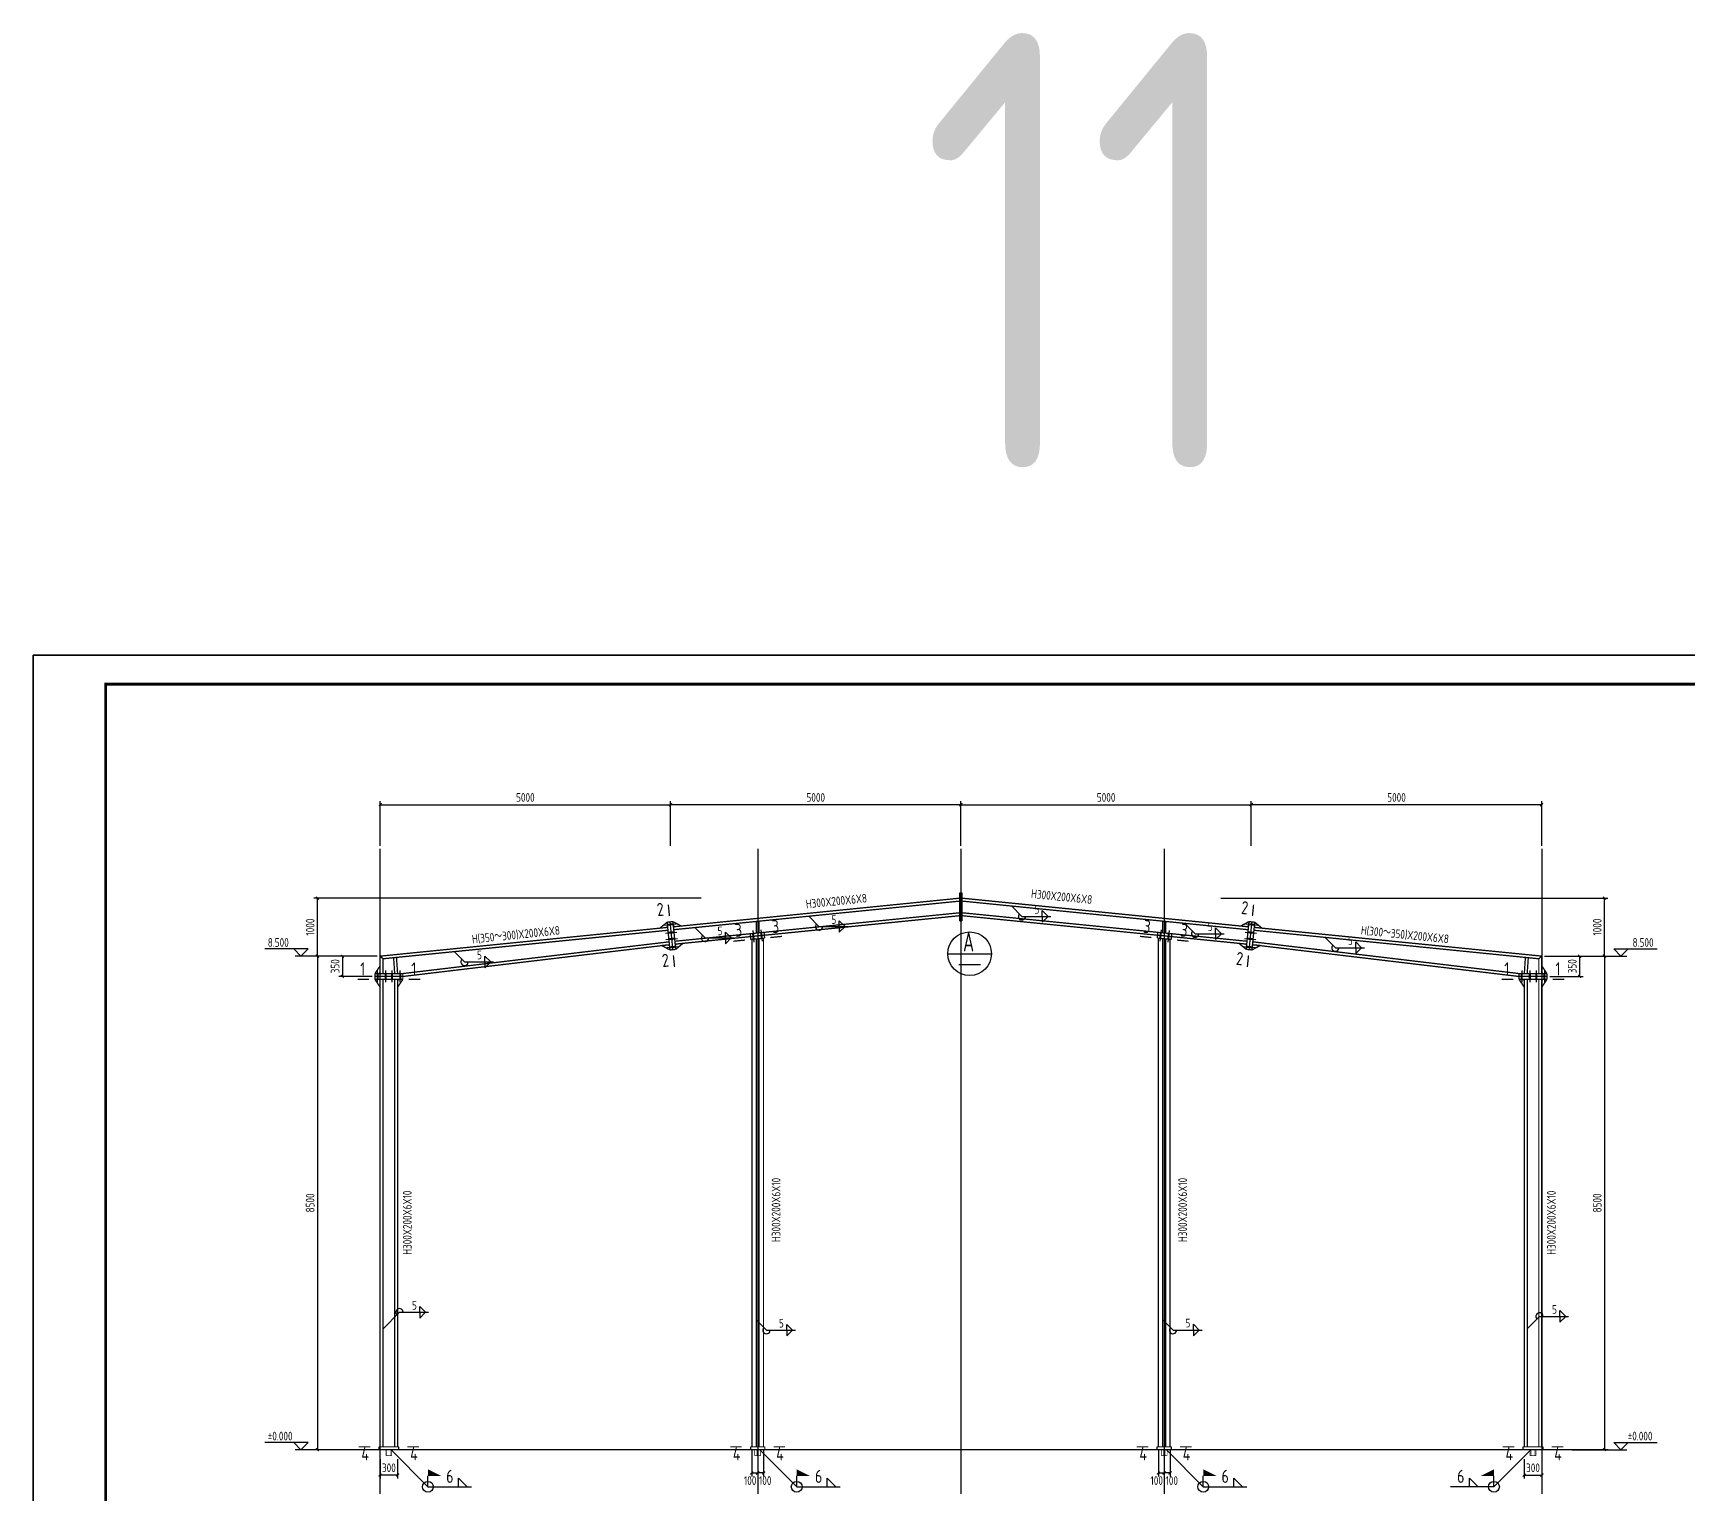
# Model space of a CAD drawing. Header units: millimetres. Extents: x 866561 to 876967, y 40200 to 44891.
# Drawn here: x 876106 to 876676, y 40513 to 41016 of the extents above; entities that cross this region are included whole.
import ezdxf
from ezdxf.enums import TextEntityAlignment as Align

# ---------------------------------------------------------------- set-up
doc = ezdxf.new("R2010")
doc.units = ezdxf.units.MM
doc.header["$LTSCALE"] = 1000
doc.header["$MEASUREMENT"] = 0
for name, pattern in [('DASH', [0.35, 0.25, -0.1]), ('DOTE', [2.42, 2, -0.2, 0.02, -0.2]), ('线型4', [5, 1.5, -1, 1.5, -1])]:
    doc.linetypes.add(name, pattern=pattern)
for name, color, linetype in [('10', 7, 'Continuous'), ('114', 2, 'Continuous'), ('116', 1, 'Continuous'), ('14', 2, 'Continuous'), ('1530', 253, 'Continuous'), ('1534', 7, 'Continuous'), ('DIM', 7, 'Continuous'), ('DOTE', 1, 'DOTE'), ('柱子', 8, 'Continuous'), ('标准截面(白色)', 7, 'Continuous'), ('梁集中标注', 2, 'Continuous'), ('焊缝标注', 3, 'Continuous'), ('索引符号标注', 253, 'Continuous')]:
    doc.layers.add(name, color=color, linetype=linetype)
doc.layers.add('门窗', color=3, linetype='线型4', lineweight=18)
doc.styles.add('GBHZ', font='gbenor.shx', dxfattribs={"width": 0.9, "bigfont": 'gbcbig.shx'})
doc.dimstyles.new('Y50', dxfattribs={"dimscale": 0, "dimtxt": 3, "dimasz": 0.01, "dimexe": 1.2, "dimexo": 1, "dimgap": 1, "dimtad": 1, "dimdec": 0, "dimlfac": 50, "dimzin": 0, "dimdsep": 46, "dimtxsty": 'GBHZ', "dimblk1": 'DX', "dimblk2": 'DX', "dimsah": 1, "dimcen": 0.09, "dimdle": 1, "dimadec": 0, "dimazin": 0, "dimtfac": 1, "dimtdec": 0, "dimtix": 1, "dimtmove": 2, "dimatfit": 3, "dimldrblk": 'DX', "dimfxl": 0, "dimtolj": 1, "dimtzin": 0, "dimarcsym": 0})

# ---------------------------------------------------------------- blocks, each defined once
blk = doc.blocks.new('DX')
at = {"color": 0, "linetype": 'ByBlock', "const_width": 40}
blk.add_lwpolyline([(-54, -51), (46, 49)], dxfattribs=at)
blk = doc.blocks.new('*D772')
at = {"color": 0, "lineweight": -2}
for p, q in [((876226, 40525.18), (876226, 40518.52)), ((876232, 40525.18), (876232, 40518.52)), ((876225.99, 40519.72), (876225.98, 40519.72)), ((876232, 40519.72), (876226, 40519.72)), ((876232.01, 40519.72), (876232.02, 40519.72))]:
    blk.add_line(p, q, dxfattribs=at)
at = {"layer": 'Defpoints', "color": 0}
for p in [(876226, 40526.18), (876232, 40526.18), (876226, 40519.72)]:
    blk.add_point(p, dxfattribs=at)
at = {"color": 0, "lineweight": -2, "xscale": 0.01, "yscale": 0.01, "zscale": 0.01}
blk.add_blockref('DX', (876226, 40519.72), dxfattribs=at)
at = {"color": 0, "lineweight": -2, "xscale": 0.01, "yscale": 0.01, "zscale": 0.01, "rotation": 180}
blk.add_blockref('DX', (876232, 40519.72), dxfattribs=at)
at = {"color": 0, "insert": (876229, 40522.22), "char_height": 3, "attachment_point": 5, "style": 'GBHZ'}
blk.add_mtext('\\A1;300', dxfattribs=at)
blk = doc.blocks.new('*D773')
at = {"color": 0, "lineweight": -2}
for p, q in [((876620, 40525.18), (876620, 40518.52)), ((876626, 40525.18), (876626, 40518.52)), ((876619.99, 40519.72), (876619.98, 40519.72)), ((876620, 40519.72), (876626, 40519.72)), ((876626.01, 40519.72), (876626.02, 40519.72))]:
    blk.add_line(p, q, dxfattribs=at)
at = {"layer": 'Defpoints', "color": 0}
for p in [(876620, 40526.18), (876626, 40526.18), (876626, 40519.72)]:
    blk.add_point(p, dxfattribs=at)
at = {"color": 0, "lineweight": -2, "xscale": 0.01, "yscale": 0.01, "zscale": 0.01}
blk.add_blockref('DX', (876620, 40519.72), dxfattribs=at)
at = {"color": 0, "lineweight": -2, "xscale": 0.01, "yscale": 0.01, "zscale": 0.01, "rotation": 180}
blk.add_blockref('DX', (876626, 40519.72), dxfattribs=at)
at = {"color": 0, "insert": (876623, 40522.22), "char_height": 3, "attachment_point": 5, "style": 'GBHZ'}
blk.add_mtext('\\A1;300', dxfattribs=at)
blk = doc.blocks.new('*D774')
at = {"color": 0, "lineweight": -2}
for p, q in [((876226, 40736.39), (876226, 40751.79)), ((876326, 40736.39), (876326, 40751.79)), ((876226.01, 40750.59), (876325.99, 40750.59))]:
    blk.add_line(p, q, dxfattribs=at)
at = {"layer": 'Defpoints', "color": 0}
for p in [(876326, 40750.59), (876226, 40735.39), (876326, 40735.39)]:
    blk.add_point(p, dxfattribs=at)
at = {"color": 0, "lineweight": -2, "xscale": 0.01, "yscale": 0.01, "zscale": 0.01, "rotation": 180}
blk.add_blockref('DX', (876226, 40750.59), dxfattribs=at)
at = {"color": 0, "lineweight": -2, "xscale": 0.01, "yscale": 0.01, "zscale": 0.01}
blk.add_blockref('DX', (876326, 40750.59), dxfattribs=at)
at = {"color": 0, "insert": (876276, 40753.09), "char_height": 3, "attachment_point": 5, "style": 'GBHZ'}
blk.add_mtext('\\A1;5000', dxfattribs=at)
blk = doc.blocks.new('*D775')
at = {"color": 0, "lineweight": -2}
for p, q in [((876326, 40736.39), (876326, 40751.79)), ((876426, 40736.39), (876426, 40751.79)), ((876425.99, 40750.59), (876326.01, 40750.59))]:
    blk.add_line(p, q, dxfattribs=at)
at = {"layer": 'Defpoints', "color": 0}
for p in [(876326, 40750.59), (876326, 40735.39), (876426, 40735.39)]:
    blk.add_point(p, dxfattribs=at)
at = {"color": 0, "lineweight": -2, "xscale": 0.01, "yscale": 0.01, "zscale": 0.01, "rotation": 180}
blk.add_blockref('DX', (876326, 40750.59), dxfattribs=at)
at = {"color": 0, "lineweight": -2, "xscale": 0.01, "yscale": 0.01, "zscale": 0.01}
blk.add_blockref('DX', (876426, 40750.59), dxfattribs=at)
at = {"color": 0, "insert": (876376, 40753.09), "char_height": 3, "attachment_point": 5, "style": 'GBHZ'}
blk.add_mtext('\\A1;5000', dxfattribs=at)
blk = doc.blocks.new('*D776')
at = {"color": 0, "lineweight": -2}
for p, q in [((876526, 40736.39), (876526, 40751.79)), ((876626, 40736.39), (876626, 40751.79)), ((876625.99, 40750.59), (876526.01, 40750.59))]:
    blk.add_line(p, q, dxfattribs=at)
at = {"layer": 'Defpoints', "color": 0}
for p in [(876526, 40750.59), (876526, 40735.39), (876626, 40735.39)]:
    blk.add_point(p, dxfattribs=at)
at = {"color": 0, "lineweight": -2, "xscale": 0.01, "yscale": 0.01, "zscale": 0.01, "rotation": 180}
blk.add_blockref('DX', (876526, 40750.59), dxfattribs=at)
at = {"color": 0, "lineweight": -2, "xscale": 0.01, "yscale": 0.01, "zscale": 0.01}
blk.add_blockref('DX', (876626, 40750.59), dxfattribs=at)
at = {"color": 0, "insert": (876576, 40753.09), "char_height": 3, "attachment_point": 5, "style": 'GBHZ'}
blk.add_mtext('\\A1;5000', dxfattribs=at)
blk = doc.blocks.new('*D777')
at = {"color": 0, "lineweight": -2}
for p, q in [((876426, 40736.39), (876426, 40751.79)), ((876526, 40736.39), (876526, 40751.79)), ((876426.01, 40750.59), (876525.99, 40750.59))]:
    blk.add_line(p, q, dxfattribs=at)
at = {"layer": 'Defpoints', "color": 0}
for p in [(876526, 40750.59), (876426, 40735.39), (876526, 40735.39)]:
    blk.add_point(p, dxfattribs=at)
at = {"color": 0, "lineweight": -2, "xscale": 0.01, "yscale": 0.01, "zscale": 0.01, "rotation": 180}
blk.add_blockref('DX', (876426, 40750.59), dxfattribs=at)
at = {"color": 0, "lineweight": -2, "xscale": 0.01, "yscale": 0.01, "zscale": 0.01}
blk.add_blockref('DX', (876526, 40750.59), dxfattribs=at)
at = {"color": 0, "insert": (876476, 40753.09), "char_height": 3, "attachment_point": 5, "style": 'GBHZ'}
blk.add_mtext('\\A1;5000', dxfattribs=at)
blk = doc.blocks.new('*D809')
at = {"color": 0, "lineweight": -2}
for p, q in [((876217.6, 40698.44), (876203.19, 40698.44)), ((876204.39, 40698.43), (876204.39, 40528.45)), ((876215.6, 40528.44), (876203.19, 40528.44))]:
    blk.add_line(p, q, dxfattribs=at)
at = {"layer": 'Defpoints', "color": 0}
for p in [(876218.6, 40698.44), (876204.39, 40528.44), (876216.6, 40528.44)]:
    blk.add_point(p, dxfattribs=at)
at = {"color": 0, "lineweight": -2, "xscale": 0.01, "yscale": 0.01, "zscale": 0.01}
for p, rotation in [((876204.39, 40698.44), 90), ((876204.39, 40528.44), 270)]:
    blk.add_blockref('DX', p, dxfattribs=dict(at, rotation=rotation))
at = {"color": 0, "insert": (876201.89, 40613.44), "char_height": 3, "attachment_point": 5, "rotation": 90, "style": 'GBHZ'}
blk.add_mtext('\\A1;8500', dxfattribs=at)
blk = doc.blocks.new('*D810')
at = {"color": 0, "lineweight": -2}
for p, q in [((876336.49, 40718.44), (876203.19, 40718.44)), ((876204.39, 40698.45), (876204.39, 40718.43)), ((876219.28, 40698.44), (876203.19, 40698.44))]:
    blk.add_line(p, q, dxfattribs=at)
at = {"layer": 'Defpoints', "color": 0}
for p in [(876204.39, 40718.44), (876337.49, 40718.44), (876220.28, 40698.44)]:
    blk.add_point(p, dxfattribs=at)
at = {"color": 0, "lineweight": -2, "xscale": 0.01, "yscale": 0.01, "zscale": 0.01}
for p, rotation in [((876204.39, 40718.44), 90), ((876204.39, 40698.44), 270)]:
    blk.add_blockref('DX', p, dxfattribs=dict(at, rotation=rotation))
at = {"color": 0, "insert": (876201.89, 40708.44), "char_height": 3, "attachment_point": 5, "rotation": 90, "style": 'GBHZ'}
blk.add_mtext('\\A1;1000', dxfattribs=at)
blk = doc.blocks.new('*D813')
at = {"color": 0, "lineweight": -2}
for p, q in [((876225, 40698.44), (876211.79, 40698.44)), ((876212.99, 40698.43), (876212.99, 40691.45)), ((876223.2, 40691.44), (876211.79, 40691.44))]:
    blk.add_line(p, q, dxfattribs=at)
at = {"layer": 'Defpoints', "color": 0}
for p in [(876226, 40698.44), (876212.99, 40691.44), (876224.2, 40691.44)]:
    blk.add_point(p, dxfattribs=at)
at = {"color": 0, "lineweight": -2, "xscale": 0.01, "yscale": 0.01, "zscale": 0.01}
for p, rotation in [((876212.99, 40698.44), 90), ((876212.99, 40691.44), 270)]:
    blk.add_blockref('DX', p, dxfattribs=dict(at, rotation=rotation))
at = {"color": 0, "insert": (876210.49, 40694.94), "char_height": 3, "attachment_point": 5, "rotation": 90, "style": 'GBHZ'}
blk.add_mtext('\\A1;350', dxfattribs=at)
blk = doc.blocks.new('*D818')
at = {"layer": 'Defpoints', "color": 0}
for p in [(876354, 40529.44), (876356, 40526.44), (876356, 40520.44)]:
    blk.add_point(p, dxfattribs=at)
at = {"layer": 'dim', "color": 0, "lineweight": -2}
for p, q in [((876354, 40528.44), (876354, 40519.24)), ((876356, 40525.44), (876356, 40519.24)), ((876353.99, 40520.44), (876353.98, 40520.44)), ((876354, 40520.44), (876356, 40520.44)), ((876356.01, 40520.44), (876356.02, 40520.44))]:
    blk.add_line(p, q, dxfattribs=at)
at = {"layer": 'dim', "color": 0, "lineweight": -2, "xscale": 0.01, "yscale": 0.01, "zscale": 0.01}
blk.add_blockref('DX', (876354, 40520.44), dxfattribs=at)
at = {"layer": 'dim', "color": 0, "lineweight": -2, "xscale": 0.01, "yscale": 0.01, "zscale": 0.01, "rotation": 180}
blk.add_blockref('DX', (876356, 40520.44), dxfattribs=at)
at = {"layer": 'dim', "color": 0, "insert": (876353.41, 40517.82), "char_height": 3, "attachment_point": 5, "style": 'GBHZ'}
blk.add_mtext('\\A1;100', dxfattribs=at)
blk = doc.blocks.new('*D819')
at = {"layer": 'Defpoints', "color": 0}
for p in [(876358, 40529.44), (876356, 40526.44), (876356, 40520.44)]:
    blk.add_point(p, dxfattribs=at)
at = {"layer": 'dim', "color": 0, "lineweight": -2}
for p, q in [((876356, 40525.44), (876356, 40519.24)), ((876358, 40528.44), (876358, 40519.24)), ((876355.99, 40520.44), (876355.98, 40520.44)), ((876358, 40520.44), (876356, 40520.44)), ((876358.01, 40520.44), (876358.02, 40520.44))]:
    blk.add_line(p, q, dxfattribs=at)
at = {"layer": 'dim', "color": 0, "lineweight": -2, "xscale": 0.01, "yscale": 0.01, "zscale": 0.01}
blk.add_blockref('DX', (876356, 40520.44), dxfattribs=at)
at = {"layer": 'dim', "color": 0, "lineweight": -2, "xscale": 0.01, "yscale": 0.01, "zscale": 0.01, "rotation": 180}
blk.add_blockref('DX', (876358, 40520.44), dxfattribs=at)
at = {"layer": 'dim', "color": 0, "insert": (876358.59, 40517.82), "char_height": 3, "attachment_point": 5, "style": 'GBHZ'}
blk.add_mtext('\\A1;100', dxfattribs=at)
blk = doc.blocks.new('*D820')
at = {"layer": 'Defpoints', "color": 0}
for p in [(876494, 40529.44), (876496, 40526.44), (876496, 40520.44)]:
    blk.add_point(p, dxfattribs=at)
at = {"layer": 'dim', "color": 0, "lineweight": -2}
for p, q in [((876494, 40528.44), (876494, 40519.24)), ((876496, 40525.44), (876496, 40519.24)), ((876493.99, 40520.44), (876493.98, 40520.44)), ((876494, 40520.44), (876496, 40520.44)), ((876496.01, 40520.44), (876496.02, 40520.44))]:
    blk.add_line(p, q, dxfattribs=at)
at = {"layer": 'dim', "color": 0, "lineweight": -2, "xscale": 0.01, "yscale": 0.01, "zscale": 0.01}
blk.add_blockref('DX', (876494, 40520.44), dxfattribs=at)
at = {"layer": 'dim', "color": 0, "lineweight": -2, "xscale": 0.01, "yscale": 0.01, "zscale": 0.01, "rotation": 180}
blk.add_blockref('DX', (876496, 40520.44), dxfattribs=at)
at = {"layer": 'dim', "color": 0, "insert": (876493.41, 40517.82), "char_height": 3, "attachment_point": 5, "style": 'GBHZ'}
blk.add_mtext('\\A1;100', dxfattribs=at)
blk = doc.blocks.new('*D821')
at = {"layer": 'Defpoints', "color": 0}
for p in [(876498, 40529.44), (876496, 40526.44), (876496, 40520.44)]:
    blk.add_point(p, dxfattribs=at)
at = {"layer": 'dim', "color": 0, "lineweight": -2}
for p, q in [((876496, 40525.44), (876496, 40519.24)), ((876498, 40528.44), (876498, 40519.24)), ((876495.99, 40520.44), (876495.98, 40520.44)), ((876498, 40520.44), (876496, 40520.44)), ((876498.01, 40520.44), (876498.02, 40520.44))]:
    blk.add_line(p, q, dxfattribs=at)
at = {"layer": 'dim', "color": 0, "lineweight": -2, "xscale": 0.01, "yscale": 0.01, "zscale": 0.01}
blk.add_blockref('DX', (876496, 40520.44), dxfattribs=at)
at = {"layer": 'dim', "color": 0, "lineweight": -2, "xscale": 0.01, "yscale": 0.01, "zscale": 0.01, "rotation": 180}
blk.add_blockref('DX', (876498, 40520.44), dxfattribs=at)
at = {"layer": 'dim', "color": 0, "insert": (876498.59, 40517.82), "char_height": 3, "attachment_point": 5, "style": 'GBHZ'}
blk.add_mtext('\\A1;100', dxfattribs=at)
blk = doc.blocks.new('*D822')
at = {"color": 0, "lineweight": -2}
for p, q in [((876634.41, 40698.44), (876648.81, 40698.44)), ((876647.61, 40698.43), (876647.61, 40528.45)), ((876636.41, 40528.44), (876648.81, 40528.44))]:
    blk.add_line(p, q, dxfattribs=at)
at = {"layer": 'Defpoints', "color": 0}
for p in [(876633.41, 40698.44), (876635.41, 40528.44), (876647.61, 40528.44)]:
    blk.add_point(p, dxfattribs=at)
at = {"color": 0, "lineweight": -2, "xscale": 0.01, "yscale": 0.01, "zscale": 0.01}
for p, rotation in [((876647.61, 40698.44), 90), ((876647.61, 40528.44), 270)]:
    blk.add_blockref('DX', p, dxfattribs=dict(at, rotation=rotation))
at = {"color": 0, "insert": (876645.11, 40613.44), "char_height": 3, "attachment_point": 5, "rotation": 90, "style": 'GBHZ'}
blk.add_mtext('\\A1;8500', dxfattribs=at)
blk = doc.blocks.new('*D823')
at = {"color": 0, "lineweight": -2}
for p, q in [((876515.51, 40718.44), (876648.81, 40718.44)), ((876647.61, 40698.45), (876647.61, 40718.43)), ((876632.73, 40698.44), (876648.81, 40698.44))]:
    blk.add_line(p, q, dxfattribs=at)
at = {"layer": 'Defpoints', "color": 0}
for p in [(876514.51, 40718.44), (876647.61, 40718.44), (876631.73, 40698.44)]:
    blk.add_point(p, dxfattribs=at)
at = {"color": 0, "lineweight": -2, "xscale": 0.01, "yscale": 0.01, "zscale": 0.01}
for p, rotation in [((876647.61, 40718.44), 90), ((876647.61, 40698.44), 270)]:
    blk.add_blockref('DX', p, dxfattribs=dict(at, rotation=rotation))
at = {"color": 0, "insert": (876645.11, 40708.44), "char_height": 3, "attachment_point": 5, "rotation": 90, "style": 'GBHZ'}
blk.add_mtext('\\A1;1000', dxfattribs=at)
blk = doc.blocks.new('*D824')
at = {"color": 0, "lineweight": -2}
for p, q in [((876627, 40698.44), (876640.22, 40698.44)), ((876639.02, 40698.43), (876639.02, 40691.45)), ((876628.8, 40691.44), (876640.22, 40691.44))]:
    blk.add_line(p, q, dxfattribs=at)
at = {"layer": 'Defpoints', "color": 0}
for p in [(876626, 40698.44), (876627.8, 40691.44), (876639.02, 40691.44)]:
    blk.add_point(p, dxfattribs=at)
at = {"color": 0, "lineweight": -2, "xscale": 0.01, "yscale": 0.01, "zscale": 0.01}
for p, rotation in [((876639.02, 40698.44), 90), ((876639.02, 40691.44), 270)]:
    blk.add_blockref('DX', p, dxfattribs=dict(at, rotation=rotation))
at = {"color": 0, "insert": (876636.52, 40694.94), "char_height": 3, "attachment_point": 5, "rotation": 90, "style": 'GBHZ'}
blk.add_mtext('\\A1;350', dxfattribs=at)

msp = doc.modelspace()

# ---------------------------------------------------------------- linework, layer by layer
for p, q in [((876106.481, 40208.139), (876106.481, 40802.139)), ((876106.481, 40802.139), (876106.481, 40208.139))]:
    msp.add_line(p, q)
at = {"color": 0}
for p, q in [((876947.481, 40802.139), (876106.481, 40802.139)), ((876106.481, 40802.139), (876947.481, 40802.139))]:
    msp.add_line(p, q, dxfattribs=at)
at = {"color": 0, "const_width": 1}
msp.add_lwpolyline([(876937.481, 40218.139), (876131.481, 40218.139), (876131.481, 40792.139), (876937.481, 40792.139)], close=True, dxfattribs=at)
at = {"layer": '10', "const_width": 0.45}
for points in [[(876325.227, 40716.202), (876325.625, 40712.222)], [(876526.779, 40716.202), (876526.381, 40712.222)], [(876364.371, 40705.242), (876360.391, 40704.844)], [(876487.635, 40705.242), (876491.615, 40704.844)], [(876347.635, 40703.569), (876351.615, 40703.967)], [(876504.371, 40703.569), (876500.391, 40703.967)], [(876327.378, 40694.689), (876326.98, 40698.669)], [(876524.63, 40694.709), (876525.028, 40698.689)], [(876218.203, 40690.436), (876222.203, 40690.436)], [(876239.803, 40690.436), (876235.803, 40690.436)], [(876612.203, 40690.436), (876616.203, 40690.436)], [(876633.803, 40690.436), (876629.803, 40690.436)], [(876218.603, 40529.441), (876222.603, 40529.441)], [(876239.403, 40529.441), (876235.403, 40529.441)], [(876346.543, 40529.441), (876350.543, 40529.441)], [(876365.463, 40529.441), (876361.463, 40529.441)], [(876486.543, 40529.441), (876490.543, 40529.441)], [(876505.463, 40529.441), (876501.463, 40529.441)], [(876612.603, 40529.441), (876616.603, 40529.441)], [(876633.403, 40529.441), (876629.403, 40529.441)]]:
    msp.add_lwpolyline(points, dxfattribs=at)
at = {"layer": '114'}
for p, q in [((876323.923, 40709.137), (876327.903, 40709.535)), ((876324.202, 40706.351), (876328.182, 40706.749)), ((876354.309, 40707.251), (876354.707, 40703.271)), ((876357.1, 40707.53), (876357.498, 40703.55)), ((876494.906, 40707.53), (876494.508, 40703.55)), ((876497.697, 40707.251), (876497.299, 40703.271)), ((876523.824, 40706.749), (876527.804, 40706.351)), ((876524.102, 40709.535), (876528.082, 40709.137)), ((876324.421, 40704.162), (876328.401, 40704.56)), ((876324.699, 40701.376), (876328.679, 40701.774)), ((876523.326, 40701.774), (876527.306, 40701.376)), ((876523.605, 40704.56), (876527.585, 40704.162)), ((876225.103, 40689.436), (876225.103, 40693.436)), ((876227.903, 40689.436), (876227.903, 40693.436)), ((876230.103, 40689.436), (876230.103, 40693.436)), ((876232.903, 40689.436), (876232.903, 40693.436)), ((876619.103, 40693.436), (876619.103, 40689.436)), ((876621.903, 40693.436), (876621.903, 40689.436)), ((876624.103, 40693.436), (876624.103, 40689.436)), ((876626.903, 40693.436), (876626.903, 40689.436))]:
    msp.add_line(p, q, dxfattribs=at)
at = {"layer": '114', "color": 1, "const_width": 0.7}
for points in [[(876324.918, 40709.237), (876326.908, 40709.436)], [(876325.197, 40706.45), (876327.187, 40706.649)], [(876354.408, 40706.256), (876354.607, 40704.266)], [(876357.199, 40706.535), (876357.398, 40704.545)], [(876494.806, 40706.535), (876494.607, 40704.545)], [(876497.597, 40706.256), (876497.398, 40704.266)], [(876524.819, 40706.649), (876526.809, 40706.45)], [(876525.097, 40709.436), (876527.087, 40709.237)], [(876325.416, 40704.261), (876327.406, 40704.46)], [(876325.694, 40701.475), (876327.684, 40701.674)], [(876524.321, 40701.674), (876526.311, 40701.475)], [(876524.6, 40704.46), (876526.59, 40704.261)], [(876225.103, 40690.436), (876225.103, 40692.436)], [(876227.903, 40690.436), (876227.903, 40692.436)], [(876230.103, 40690.436), (876230.103, 40692.436)], [(876232.903, 40690.436), (876232.903, 40692.436)], [(876619.103, 40692.436), (876619.103, 40690.436)], [(876621.903, 40692.436), (876621.903, 40690.436)], [(876624.103, 40692.436), (876624.103, 40690.436)], [(876626.903, 40692.436), (876626.903, 40690.436)]]:
    msp.add_lwpolyline(points, dxfattribs=at)
at = {"layer": '116', "const_width": 0.2}
for points in [[(876228.003, 40528.441), (876228.003, 40526.441)], [(876228.303, 40528.441), (876228.303, 40526.441)], [(876229.703, 40528.441), (876229.703, 40526.441)], [(876230.003, 40528.441), (876230.003, 40526.441)], [(876355.003, 40528.441), (876355.003, 40526.441)], [(876355.745, 40528.441), (876355.745, 40526.441)], [(876356.26, 40528.441), (876356.26, 40526.441)], [(876357.003, 40528.441), (876357.003, 40526.441)], [(876495.003, 40528.441), (876495.003, 40526.441)], [(876495.745, 40528.441), (876495.745, 40526.441)], [(876496.26, 40528.441), (876496.26, 40526.441)], [(876497.003, 40528.441), (876497.003, 40526.441)], [(876622.003, 40528.441), (876622.003, 40526.441)], [(876622.303, 40528.441), (876622.303, 40526.441)], [(876623.703, 40528.441), (876623.703, 40526.441)], [(876624.003, 40528.441), (876624.003, 40526.441)], [(876228.003, 40526.441), (876230.003, 40526.441)], [(876355.003, 40526.441), (876357.003, 40526.441)], [(876495.003, 40526.441), (876497.003, 40526.441)], [(876624.003, 40526.441), (876622.003, 40526.441)]]:
    msp.add_lwpolyline(points, dxfattribs=at)
at = {"layer": '14', "const_width": 0.45}
for points in [[(876322.321, 40708.072), (876324.829, 40710.132)], [(876324.61, 40708.301), (876322.321, 40708.072)], [(876324.968, 40708.739), (876324.61, 40708.301)], [(876324.829, 40710.132), (876325.824, 40710.232)], [(876325.786, 40700.56), (876324.829, 40710.132)], [(876324.829, 40710.132), (876324.968, 40708.739)], [(876325.824, 40710.232), (876326.819, 40710.331)], [(876325.824, 40710.232), (876326.781, 40700.659)], [(876326.781, 40700.659), (876325.824, 40710.232)], [(876326.819, 40710.331), (876327.776, 40700.759)], [(876326.958, 40708.938), (876326.819, 40710.331)], [(876326.819, 40710.331), (876329.685, 40708.809)], [(876327.396, 40708.58), (876326.958, 40708.938)], [(876329.685, 40708.809), (876327.396, 40708.58)], [(876353.406, 40706.156), (876358.202, 40706.635)], [(876353.505, 40705.161), (876353.406, 40706.156)], [(876358.301, 40705.64), (876353.505, 40705.161)], [(876353.505, 40705.161), (876358.301, 40705.64)], [(876353.605, 40704.166), (876353.505, 40705.161)], [(876355.503, 40710.386), (876356.503, 40710.485)], [(876355.503, 40706.366), (876355.503, 40710.386)], [(876356.503, 40706.466), (876355.503, 40706.366)], [(876356.503, 40710.485), (876356.503, 40706.466)], [(876358.202, 40706.635), (876358.301, 40705.64)], [(876358.301, 40705.64), (876358.401, 40704.645)], [(876493.605, 40704.645), (876493.704, 40705.64)], [(876493.704, 40705.64), (876493.804, 40706.635)], [(876498.5, 40705.161), (876493.704, 40705.64)], [(876493.704, 40705.64), (876498.5, 40705.161)], [(876493.804, 40706.635), (876498.6, 40706.156)], [(876495.503, 40706.466), (876495.503, 40710.485)], [(876495.503, 40710.485), (876496.503, 40710.386)], [(876496.503, 40706.366), (876495.503, 40706.466)], [(876496.503, 40710.386), (876496.503, 40706.366)], [(876498.5, 40705.161), (876498.401, 40704.166)], [(876498.6, 40706.156), (876498.5, 40705.161)], [(876522.321, 40708.809), (876525.187, 40710.331)], [(876524.61, 40708.58), (876522.321, 40708.809)], [(876524.232, 40700.779), (876525.187, 40710.331)], [(876525.048, 40708.938), (876524.61, 40708.58)], [(876525.187, 40710.331), (876525.048, 40708.938)], [(876525.187, 40710.331), (876526.182, 40710.232)], [(876526.182, 40710.232), (876525.227, 40700.679)], [(876525.227, 40700.679), (876526.182, 40710.232)], [(876526.182, 40710.232), (876527.177, 40710.132)], [(876527.177, 40710.132), (876526.222, 40700.58)], [(876527.038, 40708.739), (876527.177, 40710.132)], [(876527.396, 40708.301), (876527.038, 40708.739)], [(876527.177, 40710.132), (876529.684, 40708.072)], [(876529.684, 40708.072), (876527.396, 40708.301)], [(876322.918, 40702.102), (876325.207, 40702.331)], [(876325.784, 40700.58), (876322.918, 40702.102)], [(876325.207, 40702.331), (876325.645, 40701.973)], [(876325.645, 40701.973), (876325.784, 40700.58)], [(876326.781, 40700.659), (876325.786, 40700.56)], [(876327.776, 40700.759), (876326.781, 40700.659)], [(876327.635, 40702.172), (876327.993, 40702.61)], [(876327.774, 40700.779), (876327.635, 40702.172)], [(876330.281, 40702.839), (876327.774, 40700.779)], [(876327.993, 40702.61), (876330.281, 40702.839)], [(876358.401, 40704.645), (876353.605, 40704.166)], [(876498.401, 40704.166), (876493.605, 40704.645)], [(876524.232, 40700.779), (876521.724, 40702.838)], [(876521.724, 40702.838), (876524.013, 40702.61)], [(876524.013, 40702.61), (876524.371, 40702.172)], [(876524.371, 40702.172), (876524.232, 40700.779)], [(876525.227, 40700.679), (876524.232, 40700.779)], [(876526.222, 40700.58), (876525.227, 40700.679)], [(876529.087, 40702.102), (876526.222, 40700.58)], [(876526.222, 40700.58), (876526.361, 40701.973)], [(876526.361, 40701.973), (876526.799, 40702.331)], [(876526.799, 40702.331), (876529.087, 40702.102)], [(876224.203, 40692.436), (876226.003, 40695.136)], [(876226.003, 40692.436), (876226.003, 40698.441)], [(876226.003, 40698.441), (876227.003, 40697.536)], [(876226.003, 40695.136), (876226.003, 40692.836)], [(876227.003, 40697.536), (876227.003, 40692.436)], [(876230.633, 40697.899), (876231.623, 40697.998)], [(876231.003, 40692.436), (876230.633, 40697.899)], [(876231.623, 40697.998), (876232.003, 40692.436)], [(876620.383, 40697.997), (876620.003, 40692.436)], [(876621.373, 40697.898), (876620.383, 40697.997)], [(876621.003, 40692.436), (876621.373, 40697.898)], [(876625.003, 40697.535), (876626.003, 40698.441)], [(876625.003, 40692.436), (876625.003, 40697.535)], [(876626.003, 40698.441), (876626.003, 40692.436)], [(876626.003, 40692.836), (876626.003, 40695.136)], [(876626.003, 40695.136), (876627.803, 40692.436)], [(876224.203, 40692.436), (876233.803, 40692.436)], [(876224.203, 40691.436), (876224.203, 40692.436)], [(876225.603, 40692.436), (876224.203, 40692.436)], [(876224.203, 40691.436), (876233.803, 40691.436)], [(876224.203, 40690.436), (876224.203, 40691.436)], [(876233.803, 40691.436), (876224.203, 40691.436)], [(876233.803, 40690.436), (876224.203, 40690.436)], [(876226.003, 40687.736), (876224.203, 40690.436)], [(876224.203, 40690.436), (876225.603, 40690.436)], [(876226.003, 40692.836), (876225.603, 40692.436)], [(876225.603, 40690.436), (876226.003, 40690.036)], [(876227.003, 40692.436), (876226.003, 40692.436)], [(876226.003, 40690.036), (876226.003, 40687.736)], [(876229.103, 40692.436), (876228.103, 40692.436)], [(876232.003, 40692.436), (876231.003, 40692.436)], [(876233.803, 40690.436), (876232.003, 40687.736)], [(876232.003, 40690.036), (876232.403, 40690.436)], [(876232.003, 40687.736), (876232.003, 40690.036)], [(876232.403, 40690.436), (876233.803, 40690.436)], [(876233.803, 40692.436), (876233.803, 40691.436)], [(876233.803, 40691.436), (876233.803, 40690.436)], [(876618.203, 40692.436), (876627.803, 40692.436)], [(876618.203, 40691.436), (876618.203, 40692.436)], [(876618.203, 40691.436), (876627.803, 40691.436)], [(876618.203, 40690.436), (876618.203, 40691.436)], [(876627.803, 40691.436), (876618.203, 40691.436)], [(876627.803, 40690.436), (876618.203, 40690.436)], [(876620.003, 40687.736), (876618.203, 40690.436)], [(876618.203, 40690.436), (876619.603, 40690.436)], [(876619.603, 40690.436), (876620.003, 40690.036)], [(876620.003, 40692.436), (876621.003, 40692.436)], [(876620.003, 40690.036), (876620.003, 40687.736)], [(876623.903, 40692.436), (876622.903, 40692.436)], [(876626.003, 40692.436), (876625.003, 40692.436)], [(876626.403, 40692.436), (876626.003, 40692.836)], [(876627.803, 40690.436), (876626.003, 40687.736)], [(876626.003, 40690.036), (876626.403, 40690.436)], [(876626.003, 40687.736), (876626.003, 40690.036)], [(876627.803, 40692.436), (876626.403, 40692.436)], [(876626.403, 40690.436), (876627.803, 40690.436)], [(876627.803, 40692.436), (876627.803, 40691.436)], [(876627.803, 40691.436), (876627.803, 40690.436)], [(876225.603, 40528.441), (876225.603, 40529.441)], [(876225.603, 40529.441), (876232.403, 40529.441)], [(876232.403, 40528.441), (876225.603, 40528.441)], [(876232.403, 40529.441), (876232.403, 40528.441)], [(876353.543, 40528.441), (876353.543, 40529.441)], [(876353.543, 40529.441), (876358.463, 40529.441)], [(876358.463, 40528.441), (876353.543, 40528.441)], [(876358.463, 40529.441), (876358.463, 40528.441)], [(876493.543, 40528.441), (876493.543, 40529.441)], [(876493.543, 40529.441), (876498.463, 40529.441)], [(876498.463, 40528.441), (876493.543, 40528.441)], [(876498.463, 40529.441), (876498.463, 40528.441)], [(876619.603, 40528.441), (876619.603, 40529.441)], [(876619.603, 40529.441), (876626.403, 40529.441)], [(876626.403, 40528.441), (876619.603, 40528.441)], [(876626.403, 40529.441), (876626.403, 40528.441)]]:
    msp.add_lwpolyline(points, dxfattribs=at)
at = {"layer": '1530'}
for p, q in [((876203.193, 40698.441), (876196.721, 40698.441)), ((876648.813, 40698.441), (876655.284, 40698.441)), ((876203.193, 40528.441), (876196.721, 40528.441)), ((876648.813, 40528.441), (876655.284, 40528.441))]:
    msp.add_line(p, q, dxfattribs=at)
at = {"layer": '1534'}
for points in [[(876196.221, 40700.941), (876198.721, 40698.441), (876201.221, 40700.941), (876186.287, 40700.941)], [(876655.784, 40700.941), (876653.284, 40698.441), (876650.784, 40700.941), (876665.718, 40700.941)], [(876196.221, 40530.941), (876198.721, 40528.441), (876201.221, 40530.941), (876186.287, 40530.941)], [(876655.784, 40530.941), (876653.284, 40528.441), (876650.784, 40530.941), (876665.718, 40530.941)]]:
    msp.add_lwpolyline(points, dxfattribs=at)
at = {"layer": 'DOTE', "linetype": 'DOTE'}
for p, q in [((876226.003, 40513.228), (876226.003, 40735.39)), ((876356.003, 40735.39), (876356.003, 40513.228)), ((876426.003, 40735.39), (876426.003, 40513.228)), ((876496.003, 40735.39), (876496.003, 40513.228)), ((876626.003, 40735.39), (876626.003, 40513.228))]:
    msp.add_line(p, q, dxfattribs=at)
at = {"layer": '柱子'}
msp.add_line((876648.866, 40528.441), (876214.6, 40528.441), dxfattribs=at)
for points, const_width in [([(876356.003, 40711.441), (876425.603, 40718.401)], 0.45), ([(876356.102, 40710.445), (876425.603, 40717.396)], 0.45), ([(876425.603, 40710.514), (876425.603, 40720.271)], 0.45), ([(876425.603, 40720.271), (876426.403, 40720.271)], 0.34), ([(876426.403, 40710.514), (876426.403, 40720.271)], 0.45), ([(876426.403, 40718.401), (876496.003, 40711.441)], 0.45), ([(876426.403, 40717.396), (876495.903, 40710.445)], 0.45), ([(876326.998, 40708.54), (876356.003, 40711.441)], 0.45), ([(876358.202, 40706.635), (876425.603, 40713.376)], 0.45), ([(876358.301, 40705.64), (876425.603, 40712.371)], 0.45), ([(876426.403, 40713.376), (876493.804, 40706.635)], 0.45), ([(876426.403, 40712.371), (876493.704, 40705.64)], 0.45), ([(876496.003, 40711.441), (876525.008, 40708.54)], 0.45), ([(876226.003, 40698.441), (876325.008, 40708.341)], 0.45), ([(876227.003, 40697.536), (876325.107, 40707.346)], 0.45), ([(876327.097, 40707.545), (876356.102, 40710.445)], 0.45), ([(876327.495, 40703.565), (876353.406, 40706.156)], 0.45), ([(876327.595, 40702.57), (876353.505, 40705.161)], 0.45), ([(876425.603, 40710.514), (876426.403, 40710.514)], 0.34), ([(876495.903, 40710.445), (876524.908, 40707.545)], 0.45), ([(876498.5, 40705.161), (876524.411, 40702.57)], 0.45), ([(876498.6, 40706.156), (876524.51, 40703.565)], 0.45), ([(876526.898, 40707.346), (876625.003, 40697.535)], 0.45), ([(876526.998, 40708.341), (876626.003, 40698.441)], 0.45), ([(876233.803, 40692.436), (876325.505, 40703.366)], 0.45), ([(876233.803, 40691.431), (876325.605, 40702.371)], 0.45), ([(876354.003, 40704.206), (876355.503, 40704.356)], 0.45), ([(876354.003, 40529.441), (876354.003, 40704.206)], 0.45), ([(876356.503, 40704.456), (876358.003, 40704.606)], 0.45), ([(876358.003, 40529.441), (876358.003, 40704.606)], 0.45), ([(876494.003, 40529.441), (876494.003, 40704.606)], 0.45), ([(876494.003, 40704.606), (876495.503, 40704.456)], 0.45), ([(876496.503, 40704.356), (876498.003, 40704.206)], 0.45), ([(876498.003, 40529.441), (876498.003, 40704.206)], 0.45), ([(876526.401, 40702.371), (876618.203, 40691.431)], 0.45), ([(876526.5, 40703.366), (876618.203, 40692.436)], 0.45), ([(876226.003, 40529.441), (876226.003, 40690.436)], 0.45), ([(876226.003, 40690.436), (876227.003, 40690.436)], 0.45), ([(876227.003, 40529.441), (876227.003, 40690.436)], 0.45), ([(876231.003, 40529.441), (876231.003, 40690.436)], 0.45), ([(876231.003, 40690.436), (876232.003, 40690.436)], 0.45), ([(876232.003, 40529.441), (876232.003, 40690.436)], 0.45), ([(876620.003, 40529.441), (876620.003, 40690.436)], 0.45), ([(876621.003, 40690.436), (876620.003, 40690.436)], 0.45), ([(876621.003, 40529.441), (876621.003, 40690.436)], 0.45), ([(876625.003, 40529.441), (876625.003, 40690.436)], 0.45), ([(876626.003, 40690.436), (876625.003, 40690.436)], 0.45), ([(876626.003, 40529.441), (876626.003, 40690.436)], 0.45)]:
    msp.add_lwpolyline(points, dxfattribs=dict(at, const_width=const_width))
at = {"layer": '焊缝标注'}
for p, q in [((876373.577, 40712.193), (876377.103, 40708.648)), ((876443.478, 40715.688), (876447.004, 40712.143)), ((876447.004, 40712.143), (876457.004, 40712.143)), ((876454.004, 40714.143), (876456.004, 40712.143)), ((876454.004, 40712.143), (876454.004, 40714.143)), ((876454.004, 40710.143), (876456.004, 40712.143)), ((876454.004, 40712.143), (876454.004, 40710.143)), ((876334.349, 40708.27), (876337.874, 40704.725)), ((876344.874, 40706.725), (876346.874, 40704.725)), ((876344.874, 40704.725), (876344.874, 40706.725)), ((876377.103, 40708.648), (876387.103, 40708.648)), ((876384.103, 40710.648), (876386.103, 40708.648)), ((876384.103, 40708.648), (876384.103, 40710.648)), ((876384.103, 40706.648), (876386.103, 40708.648)), ((876384.103, 40708.648), (876384.103, 40706.648)), ((876503.155, 40709.72), (876506.68, 40706.175)), ((876506.68, 40706.175), (876516.68, 40706.175)), ((876513.68, 40708.175), (876515.68, 40706.175)), ((876513.68, 40706.175), (876513.68, 40708.175)), ((876513.68, 40704.175), (876515.68, 40706.175)), ((876513.68, 40706.175), (876513.68, 40704.175)), ((876251.529, 40699.988), (876255.055, 40696.443)), ((876337.874, 40704.725), (876347.874, 40704.725)), ((876344.874, 40702.725), (876346.874, 40704.725)), ((876344.874, 40704.725), (876344.874, 40702.725)), ((876551.424, 40704.893), (876554.95, 40701.348)), ((876554.95, 40701.348), (876564.95, 40701.348)), ((876561.95, 40703.348), (876563.95, 40701.348)), ((876561.95, 40701.348), (876561.95, 40703.348)), ((876561.95, 40699.348), (876563.95, 40701.348)), ((876561.95, 40701.348), (876561.95, 40699.348)), ((876255.055, 40696.443), (876265.055, 40696.443)), ((876262.055, 40698.443), (876264.055, 40696.443)), ((876262.055, 40696.443), (876262.055, 40698.443)), ((876262.055, 40694.443), (876264.055, 40696.443)), ((876262.055, 40696.443), (876262.055, 40694.443)), ((876227.003, 40570.129), (876232.662, 40575.784)), ((876232.662, 40575.784), (876242.662, 40575.784)), ((876239.662, 40577.784), (876241.662, 40575.784)), ((876239.662, 40575.784), (876239.662, 40577.784)), ((876239.662, 40573.784), (876241.662, 40575.784)), ((876239.662, 40575.784), (876239.662, 40573.784)), ((876621.003, 40570.129), (876625.247, 40574.37)), ((876625.247, 40574.37), (876635.247, 40574.37)), ((876632.247, 40576.37), (876634.247, 40574.37)), ((876632.247, 40574.37), (876632.247, 40576.37)), ((876632.247, 40572.37), (876634.247, 40574.37)), ((876632.247, 40574.37), (876632.247, 40572.37)), ((876355.503, 40573.169), (876359.028, 40569.624)), ((876359.028, 40569.624), (876369.028, 40569.624)), ((876366.028, 40571.624), (876368.028, 40569.624)), ((876366.028, 40569.624), (876366.028, 40571.624)), ((876366.028, 40567.624), (876368.028, 40569.624)), ((876366.028, 40569.624), (876366.028, 40567.624)), ((876495.503, 40573.194), (876499.028, 40569.649)), ((876499.028, 40569.649), (876509.028, 40569.649)), ((876506.028, 40571.649), (876508.028, 40569.649)), ((876506.028, 40569.649), (876506.028, 40571.649)), ((876506.028, 40567.649), (876508.028, 40569.649)), ((876506.028, 40569.649), (876506.028, 40567.649)), ((876229.753, 40528.441), (876242.445, 40515.677)), ((876356.753, 40528.441), (876369.445, 40515.677)), ((876496.753, 40528.441), (876509.445, 40515.677)), ((876622.253, 40528.441), (876609.56, 40515.677)), ((876242.445, 40515.677), (876242.445, 40519.427)), ((876252.945, 40518.677), (876255.945, 40515.677)), ((876252.945, 40515.677), (876252.945, 40518.677)), ((876369.445, 40515.677), (876369.445, 40519.427)), ((876379.945, 40518.677), (876382.945, 40515.677)), ((876379.945, 40515.677), (876379.945, 40518.677)), ((876509.445, 40515.677), (876509.445, 40519.427)), ((876519.945, 40518.677), (876522.945, 40515.677)), ((876519.945, 40515.677), (876519.945, 40518.677)), ((876601.097, 40518.677), (876604.097, 40515.677)), ((876601.097, 40515.677), (876601.097, 40518.677)), ((876609.56, 40515.677), (876609.56, 40519.427)), ((876242.445, 40515.677), (876257.445, 40515.677)), ((876369.445, 40515.677), (876384.445, 40515.677)), ((876509.445, 40515.677), (876524.445, 40515.677)), ((876609.56, 40515.677), (876594.56, 40515.677))]:
    msp.add_line(p, q, dxfattribs=at)
for centre in [(876242.445, 40515.677), (876369.445, 40515.677), (876509.445, 40515.677), (876609.56, 40515.677)]:
    msp.add_circle(centre, 1.875, dxfattribs=at)
for centre, start, end in [((876447.004, 40712.143), 134.84025, 0), ((876337.874, 40704.725), 134.84025, 0), ((876377.103, 40708.648), 134.84025, 0), ((876506.68, 40706.175), 134.84025, 0), ((876554.95, 40701.348), 134.84025, 0), ((876255.055, 40696.443), 134.84026, 0), ((876232.662, 40575.784), 0, 224.97719), ((876625.247, 40574.37), 0, 224.97724), ((876359.028, 40569.624), 134.84031, 0), ((876499.028, 40569.649), 134.84031, 0)]:
    msp.add_arc(centre, 1.25, start, end, dxfattribs=at)
for points in [[(876373.577, 40712.193), (876374.176, 40711.378), (876374.389, 40711.59)], [(876443.478, 40715.688), (876444.077, 40714.873), (876444.289, 40715.085)], [(876334.349, 40708.27), (876334.947, 40707.455), (876335.16, 40707.667)], [(876503.155, 40709.72), (876503.753, 40708.905), (876503.966, 40709.117)], [(876251.529, 40699.988), (876252.128, 40699.173), (876252.34, 40699.385)], [(876551.424, 40704.893), (876552.023, 40704.078), (876552.236, 40704.29)], [(876227.003, 40570.129), (876227.816, 40570.73), (876227.604, 40570.942)], [(876355.503, 40573.169), (876356.102, 40572.354), (876356.314, 40572.566)], [(876495.503, 40573.194), (876496.102, 40572.379), (876496.314, 40572.591)], [(876621.003, 40570.129), (876621.816, 40570.73), (876621.604, 40570.942)], [(876242.445, 40519.427), (876246.945, 40519.427), (876242.445, 40521.677)], [(876369.445, 40519.427), (876373.945, 40519.427), (876369.445, 40521.677)], [(876509.445, 40519.427), (876513.945, 40519.427), (876509.445, 40521.677)], [(876609.56, 40519.427), (876605.06, 40519.427), (876609.56, 40521.677)]]:
    msp.add_solid(points, dxfattribs=at)
at = {"layer": '索引符号标注'}
for p, q in [((876421.498, 40699.277), (876436.498, 40699.277)), ((876425.248, 40695.527), (876432.748, 40695.527))]:
    msp.add_line(p, q, dxfattribs=at)
msp.add_circle((876428.998, 40699.277), 7.5, dxfattribs=at)
at = {"layer": '门窗', "linetype": 'DASH', "ltscale": 0.01, "const_width": 0.45}
for points in [[(876355.503, 40529.441), (876355.503, 40704.356)], [(876356.503, 40529.441), (876356.503, 40704.456)], [(876495.503, 40529.441), (876495.503, 40704.456)], [(876496.503, 40529.441), (876496.503, 40704.356)]]:
    msp.add_lwpolyline(points, dxfattribs=at)

# ---------------------------------------------------------------- texts
at = {"layer": '10', "style": 'GBHZ', "width": 0.9}
for s, rotation, p in [('2', 5.71022, (876321.53, 40712.169)), ('2', 354.28978, (876522.357, 40712.981)), ('3', 5.71115, (876361.171, 40706.284)), ('3', 354.28793, (876488.685, 40706.499)), ('3', 5.7111, (876348.415, 40705.009)), ('3', 354.28793, (876501.441, 40705.223)), ('2', 354.28978, (876520.605, 40695.468)), ('2', 5.71022, (876323.283, 40694.636))]:
    msp.add_text(s, height=4.5, rotation=rotation, dxfattribs=at).set_placement(p)
for s, p in [('1', (876219.123, 40691.791)), ('1', (876236.723, 40691.791)), ('1', (876613.123, 40691.791)), ('1', (876630.723, 40691.791)), ('4', (876219.523, 40524.796)), ('4', (876236.323, 40524.796)), ('4', (876347.463, 40524.796)), ('4', (876362.383, 40524.796)), ('4', (876487.463, 40524.796)), ('4', (876502.383, 40524.796)), ('4', (876613.523, 40524.796)), ('4', (876630.323, 40524.796))]:
    msp.add_text(s, height=4.5, dxfattribs=at).set_placement(p)
at = {"layer": '1534', "style": 'GBHZ', "width": 0.9}
for s, p in [('8.500', (876187.286, 40701.641)), ('8.500', (876657.278, 40701.641)), ('%%P0.000', (876187.286, 40531.641)), ('%%P0.000', (876655.598, 40531.641))]:
    msp.add_text(s, height=3, dxfattribs=at).set_placement(p)
at = {"layer": '标准截面(白色)', "style": 'GBHZ', "width": 0.9}
for s, rotation, p in [('H300X200X6X8', 5.71349, (876372.754, 40714.882)), ('H300X200X6X8', 354.28651, (876450.041, 40718.476)), ('H(350～300)X200X6X8', 5.88897, (876257.777, 40702.775)), ('H(300～350)X200X6X8', 354.11103, (876563.625, 40705.931)), ('H300X200X6X10', 90, (876363.839, 40599.982)), ('H300X200X6X10', 90, (876503.839, 40599.982)), ('H300X200X6X10', 90, (876236.839, 40595.582)), ('H300X200X6X10', 90, (876630.839, 40595.582))]:
    msp.add_text(s, height=3, rotation=rotation, dxfattribs=at).set_placement(p)
at = {"layer": '梁集中标注', "style": 'GBHZ', "width": 0.9}
msp.add_text('11', height=150, dxfattribs=at).set_placement((876412.089, 40866.341))
at = {"layer": '焊缝标注', "style": 'GBHZ', "width": 0.9}
for s, height, p in [('5', 3, (876381.403, 40709.548)), ('5', 3, (876451.304, 40713.043)), ('5', 3, (876342.174, 40705.625)), ('5', 3, (876510.98, 40707.075)), ('5', 3, (876559.25, 40702.248)), ('5', 3, (876259.355, 40697.343)), ('5', 3, (876236.962, 40576.684)), ('5', 3, (876629.547, 40575.27)), ('5', 3, (876363.328, 40570.524)), ('5', 3, (876503.328, 40570.549)), ('6', 4.5, (876248.745, 40517.027)), ('6', 4.5, (876375.745, 40517.027)), ('6', 4.5, (876515.745, 40517.027)), ('6', 4.5, (876596.897, 40517.027))]:
    msp.add_text(s, height=height, dxfattribs=at).set_placement(p)
at = {"layer": '焊缝标注', "style": 'GBHZ', "width": 0.839996}
msp.add_text('A', height=6.75, dxfattribs=at).set_placement((876426.735, 40700.051), (876430.515, 40700.051), align=Align.FIT)

# ---------------------------------------------------------------- dimensions: what is measured, and where the dimension line sits
for base, p1, p2, picture, middle in [((876326.003, 40750.593), (876226.003, 40735.39), (876326.003, 40735.39), '*D774', (876276.003, 40753.093)), ((876226.003, 40519.72), (876232.003, 40526.178), (876226.003, 40526.178), '*D772', (876229.003, 40522.22))]:
    dim = msp.add_linear_dim(base=base, p1=p1, p2=p2, dimstyle='Y50', override={"dimscale": 1})
    dim.commit()
    dim.dimension.update_dxf_attribs({"geometry": picture, "text_midpoint": middle})
for base, p1, p2, angle, picture, middle in [((876326.003, 40750.593), (876426.003, 40735.39), (876326.003, 40735.39), 180, '*D775', (876376.003, 40753.093)), ((876526.003, 40750.593), (876426.003, 40735.39), (876526.003, 40735.39), 0, '*D777', (876476.003, 40753.093)), ((876526.003, 40750.593), (876626.003, 40735.39), (876526.003, 40735.39), 180, '*D776', (876576.003, 40753.093)), ((876204.393, 40718.441), (876220.276, 40698.441), (876337.495, 40718.441), 90, '*D810', (876201.893, 40708.441)), ((876647.613, 40718.441), (876631.73, 40698.441), (876514.511, 40718.441), 90, '*D823', (876645.113, 40708.441)), ((876204.393, 40528.441), (876218.6, 40698.441), (876216.6, 40528.441), 90, '*D809', (876201.893, 40613.441)), ((876212.988, 40691.436), (876226.003, 40698.441), (876224.203, 40691.436), 90, '*D813', (876210.488, 40694.938)), ((876639.018, 40691.436), (876626.003, 40698.441), (876627.803, 40691.436), 90, '*D824', (876636.518, 40694.938)), ((876647.613, 40528.441), (876633.405, 40698.441), (876635.405, 40528.441), 90, '*D822', (876645.113, 40613.441)), ((876626.003, 40519.72), (876620.003, 40526.178), (876626.003, 40526.178), 180, '*D773', (876623.003, 40522.22))]:
    dim = msp.add_linear_dim(base=base, p1=p1, p2=p2, angle=angle, dimstyle='Y50', override={"dimscale": 1})
    dim.commit()
    dim.dimension.update_dxf_attribs({"geometry": picture, "text_midpoint": middle})
at = {"layer": 'dim'}
for base, p1, p2, picture, middle in [((876356.003, 40520.44), (876354.003, 40529.441), (876356.003, 40526.441), '*D818', (876353.415, 40517.816)), ((876496.003, 40520.44), (876494.003, 40529.441), (876496.003, 40526.441), '*D820', (876493.415, 40517.816))]:
    dim = msp.add_linear_dim(base=base, p1=p1, p2=p2, dimstyle='Y50', override={"dimscale": 1}, dxfattribs=at)
    dim.commit()
    dim.dimension.update_dxf_attribs({"geometry": picture, "text_midpoint": middle, "dimtype": 160})
for base, p1, p2, picture, middle in [((876356.003, 40520.44), (876358.003, 40529.441), (876356.003, 40526.441), '*D819', (876358.591, 40517.816)), ((876496.003, 40520.44), (876498.003, 40529.441), (876496.003, 40526.441), '*D821', (876498.591, 40517.816))]:
    dim = msp.add_linear_dim(base=base, p1=p1, p2=p2, angle=180, dimstyle='Y50', override={"dimscale": 1}, dxfattribs=at)
    dim.commit()
    dim.dimension.update_dxf_attribs({"geometry": picture, "text_midpoint": middle, "dimtype": 160})

doc.saveas('drawing.dxf')
